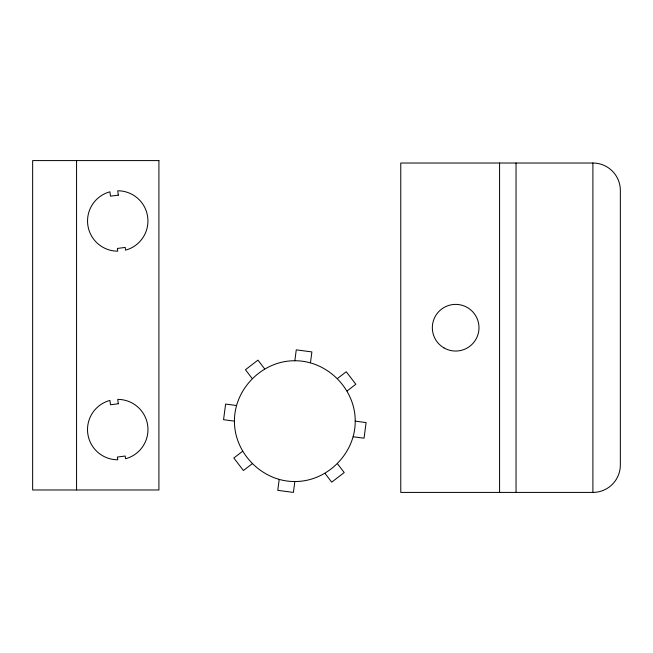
<?xml version="1.0" encoding="UTF-8"?>
<svg xmlns="http://www.w3.org/2000/svg" width="653" height="653" viewBox="0 0 653 653"><rect width="100%" height="100%" fill="white"/><g stroke="black" fill="none" stroke-linecap="round" stroke-linejoin="round"><path stroke-width="0.98" d="M234.443 421.136C234.239 388.813 262.514 360.546 294.829 360.75C327.153 360.546 355.42 388.813 355.216 421.136C355.42 453.451 327.153 481.726 294.829 481.522C262.514 481.726 234.239 453.451 234.443 421.136L223.555 419.699L225.611 404.076L236.5 405.505M279.198 479.465L277.77 490.354L293.401 492.411L294.829 481.522M294.829 360.75L296.266 349.861L311.889 351.918L310.461 362.807M242.532 451.329L233.823 458.014L243.422 470.519L252.131 463.834M337.528 378.438L346.245 371.753L355.836 384.258L347.127 390.943M592.9 163.021L400.762 163.021L400.762 492.411L592.9 492.411A27.45 27.45 0 0 0 620.35 464.96L620.35 190.472A27.45 27.45 0 0 0 592.9 163.021L592.9 492.411M355.216 421.136L366.104 422.573L364.048 438.196L353.159 436.767M264.636 368.839L257.951 360.13L245.446 369.729L252.131 378.438M337.528 463.834L344.213 472.543L331.708 482.143L325.023 473.433M516.041 163.021L516.041 492.411M499.578 163.021L499.578 492.411M76.564 160.589L76.564 489.979M118.315 195.141L110.496 196.169L109.924 191.811A30.193 30.193 0 0 0 117.744 251.168L117.385 248.45L125.196 247.422L125.556 250.14A30.193 30.193 0 0 0 117.744 190.782L118.315 195.141M118.315 403.75L110.496 404.778L109.924 400.42A30.193 30.193 0 0 0 117.744 459.785L117.385 457.059L125.196 456.031L125.556 458.757A30.193 30.193 0 0 0 117.744 399.391L118.315 403.75M158.916 160.589L32.65 160.589L32.65 489.979L158.916 489.979L158.916 160.589M443.991 347.918A23.328 23.328 0 0 0 478.992 327.716A23.328 23.328 0 0 0 443.991 307.514A23.328 23.328 0 0 0 443.991 347.918"/></g></svg>
